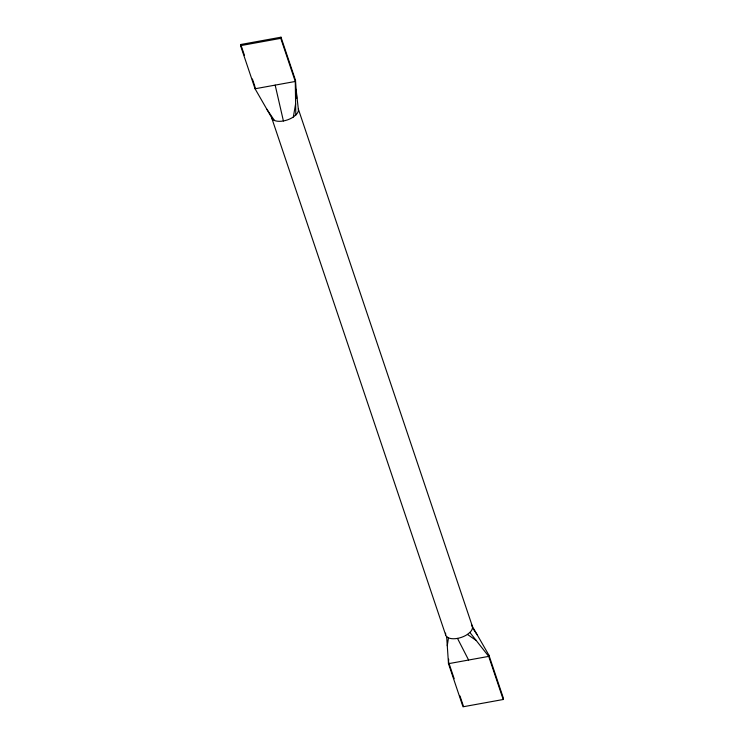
<?xml version="1.0" encoding="UTF-8"?>
<svg xmlns="http://www.w3.org/2000/svg" width="744" height="744" viewBox="0 0 744 744"><rect width="100%" height="100%" fill="white"/><g stroke="black" fill="none" stroke-linecap="round" stroke-linejoin="round"><path stroke-width="1.12" d="M447.274 645.662L448.474 637.859L446.66 636.659A14.034 7.059 -18.6 0 1 445.637 633.144M445.693 635.051L271.607 117.626A14.034 7.059 -18.6 0 0 272.574 119.235L274.387 120.435A14.034 7.059 -18.6 0 0 293.341 116.994L295.619 103.835M272.574 119.235L255.062 88.769L240.554 45.644L240.786 44.501L281 37.2L295.507 80.315L296.726 98.338M255.294 87.615L255.062 88.769L295.275 81.468L295.507 80.315M293.341 116.994L295.796 115.022L295.275 81.468L280.767 38.353L281 37.2M448.669 659.175L448.493 663.685L463.001 706.8L503.214 699.5L503.446 698.356L488.938 655.231L471.426 624.765A14.034 7.059 -18.6 0 1 469.873 632.437L467.427 634.418A14.034 7.059 -18.6 0 1 448.474 637.859M488.938 655.231L488.706 656.385L503.214 699.5M240.554 45.644L280.767 38.353M467.427 634.418L476.151 640.426M469.873 632.437L488.706 656.385L448.493 663.685L446.66 636.659M266.743 109.08L274.387 120.435M472.803 628.299L477.257 634.92M457.495 638.389L468.599 660.03M296.121 89.326L298.307 108.95L472.394 626.374M240.786 44.501L244.413 55.279M252.393 78.994L254.932 86.537M448.725 662.532L454.166 678.695M459.969 695.947L463.233 705.647M275.168 85.123L283.408 120.965M298.307 108.95A14.034 7.059 -18.6 0 1 295.796 115.022"/></g></svg>
